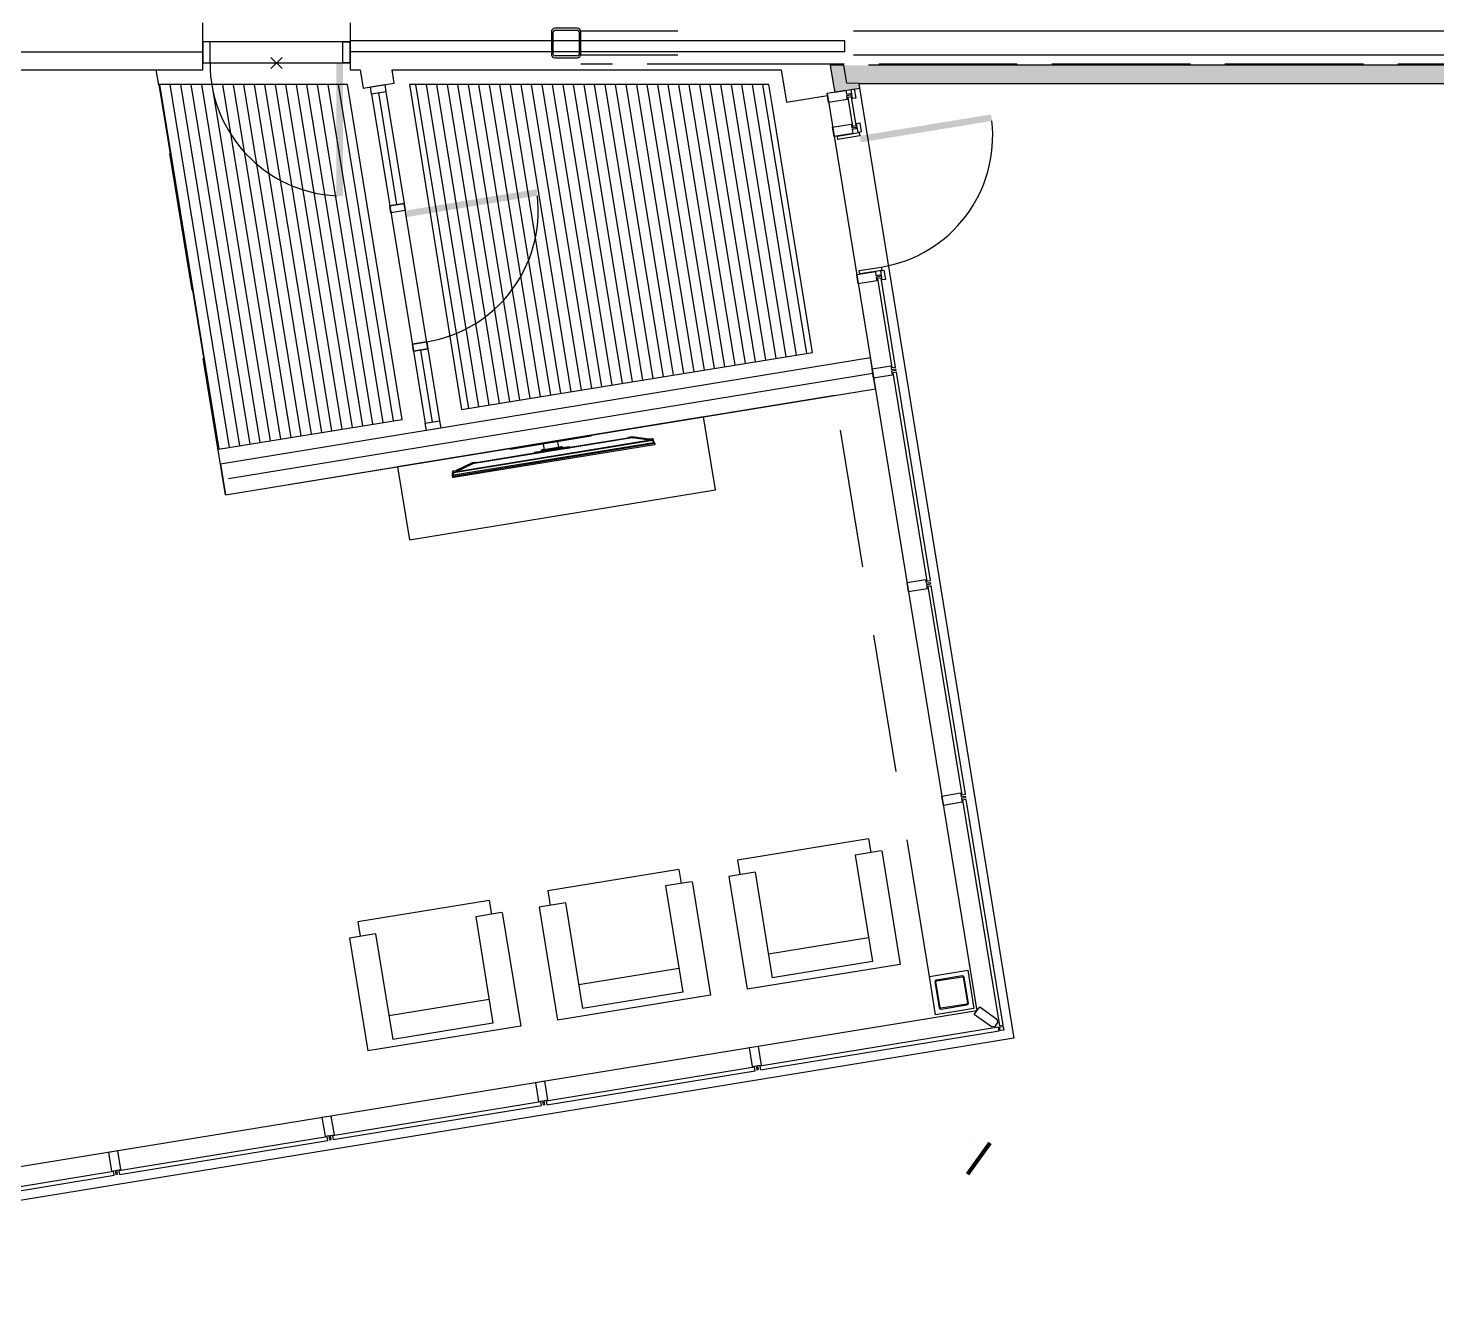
# Model space of a CAD drawing. Header units: inches. Extents: x 2743 to 10591, y -1604 to 5792.
# Drawn here: x 4400.8 to 4782.4, y -1592.5 to -1249 of the extents above; entities that cross this region are included whole.
import ezdxf

# ---------------------------------------------------------------- set-up
doc = ezdxf.new("R2010")
doc.units = ezdxf.units.IN
doc.header["$LTSCALE"] = 0.1875
doc.header["$MEASUREMENT"] = 0
doc.header["$PDMODE"] = 3
doc.header["$PDSIZE"] = 1.5
for name, pattern in [('CENTERX2', [101.6, 63.5, -12.7, 12.7, -12.7]), ('dash1', [300, 200, -100]), ('dash2', [500, 400, -100])]:
    doc.linetypes.add(name, pattern=pattern)
for name, color, linetype in [('7', 30, 'Continuous'), ('A-E-MUR-EXT', 3, 'Continuous'), ('A-N-COTES', 1, 'Continuous'), ('A-N-FEN-EXT', 2, 'Continuous'), ('A-N-FEN-INT', 1, 'Continuous'), ('A-N-MOB', 253, 'Continuous'), ('A-N-MUR-COMP', 30, 'Continuous'), ('A-N-MUR-EXT', 5, 'Continuous'), ('A-N-MUR-INT', 3, 'Continuous'), ('A-N-PLANCHER', 30, 'Continuous'), ('A-N-POR-PLF', 30, 'Continuous'), ('A-N-POR-PLN', 7, 'Continuous'), ('A-N-STRUCTURE', 4, 'Continuous'), ('fill253', 253, 'Continuous'), ('S-N-ACIER', 4, 'Continuous')]:
    doc.layers.add(name, color=color, linetype=linetype)
doc.linetypes.add('MUR07', pattern='A,0.001521,[13,JUB,S=1,R=0,X=0,Y=0],-152.075402', length=152.076923)

# ---------------------------------------------------------------- blocks, each defined once
blk = doc.blocks.new('_ArchTick')
at = {"color": 0, "linetype": 'ByBlock', "const_width": 0.15}
blk.add_lwpolyline([(-0.5, -0.5), (0.5, 0.5)], dxfattribs=at)

msp = doc.modelspace()

# ---------------------------------------------------------------- hatches: boundary and pattern name
at = {"layer": 'A-N-POR-PLN'}
for points in [[(4486.08033, -1294.4443), (4484.30868, -1294.4443), (4484.30868, -1258.42075), (4486.08033, -1258.42075)], [(4661.64416, -1272.37487), (4661.92969, -1274.12336), (4626.37706, -1279.92912), (4626.09153, -1278.18063)], [(4538.51398, -1292.63078), (4538.79951, -1294.37927), (4503.24688, -1300.18503), (4502.96135, -1298.43654)]]:
    msp.add_hatch(color=7, dxfattribs=at).paths.add_polyline_path(points)
at = {"layer": 'fill253'}
h = msp.add_hatch(color=7, dxfattribs=at)
h.dxf.hatch_style = 1
h.paths.add_polyline_path([(5517.44902, 431.979), (5512.52777, 431.979), (5512.54172, 94.34303), (5517.46297, 94.34303)])
h.paths.add_polyline_path([(5517.44903, 678.7916), (5512.52778, 678.7916), (5512.52778, 572.89173), (5517.44903, 572.89173)])
h.paths.add_polyline_path([(5517.44903, 925.604), (5512.52778, 925.604), (5512.52777, 819.70432), (5517.44902, 819.70432)])
h.paths.add_polyline_path([(4628.42938, -1259.02652), (4625.95018, -1263.9483), (5517.46297, -1263.94777), (5517.46297, -1071.958), (5512.54172, -1071.958), (5512.54172, -1259.02652)])
h.paths.add_polyline_path([(4200.50372, -1356.98336), (4208.49739, -1355.67867), (4193.49822, -1263.95647), (4192.72048, -1259.19385), (4184.51381, -1259.19385), (4185.25735, -1263.82639)])
h.paths.add_polyline_path([(4618.93272, -1264.1151), (4619.31197, -1266.30955), (4626.09389, -1265.20887), (4625.95018, -1263.9483), (4628.42938, -1259.02652), (4618.12265, -1259.02652)])
h.paths.add_polyline_path([(5517.46297, 1153.66309), (5512.54172, 1153.66309), (5512.52778, 1066.51673), (5517.44903, 1066.51673)])
h.paths.add_polyline_path([(2812.35741, -1079.29062), (2806.55239, -1077.23697), (2806.55239, -1078.48244), (2807.41263, -1078.81134), (2807.41906, -1264.1151), (3075.9398, -1263.94776), (3075.93335, -1259.02651), (2812.34031, -1259.19385)])
h.paths.add_polyline_path([(2807.41906, -374.65047), (2812.34031, -375.67519), (2812.34031, 118.15991), (2807.41906, 118.15991)])
h.paths.add_polyline_path([(5512.54172, -339.79281), (5517.46297, -339.79281), (5517.46297, 52.10637), (5512.54172, 52.10637)])
h.paths.add_polyline_path([(5512.5356, -401.23504), (5517.45685, -401.23504), (5517.46297, -339.79281), (5512.54172, -339.79281)])
h.paths.add_polyline_path([(5512.54172, -545.32679), (5517.46297, -545.32679), (5517.45685, -437.25741), (5512.5356, -437.25741)])
h.paths.add_polyline_path([(5512.53298, -617.37634), (5517.45423, -617.37634), (5517.46296, -581.35034), (5512.54171, -581.35034)])
h.paths.add_polyline_path([(5512.5391, -689.42343), (5517.46035, -689.42343), (5517.46066, -653.39744), (5512.53941, -653.39744)])
h.paths.add_polyline_path([(5512.5391, -761.46809), (5517.46035, -761.46809), (5517.46035, -725.44454), (5512.5391, -725.44454)])
h.paths.add_polyline_path([(4035.91549, 1440.59386), (4035.91549, 1445.51513), (2807.41263, 1445.51513), (2807.41906, 159.14408), (2812.34031, 159.14408), (2812.33388, 1440.59388)])
h.paths.add_polyline_path([(3118.18201, -1259.02652), (3118.18223, -1263.94777), (4185.31745, -1264.1151), (4184.51381, -1259.19385)])
h.paths.add_polyline_path([(4279.25656, 1440.56528), (4279.25657, 1445.48688), (4078.1514, 1445.5146), (4078.1514, 1440.59333)])
h.paths.add_polyline_path([(4872.5115, 1445.3478), (4872.5115, 1440.42655), (5512.54172, 1440.42655), (5512.54177, 1308.40012), (5517.46302, 1308.40012), (5517.46297, 1445.3478)])
h.paths.add_polyline_path([(5517.45593, -941.58583), (5512.53008, -941.58584), (5512.54172, -1029.88866), (5517.46297, -1029.88866)])
h.paths.add_polyline_path([(5512.53008, -905.56228), (5517.45593, -905.5623), (5517.45423, -797.49164), (5512.53298, -797.49164)])

# ---------------------------------------------------------------- linework, layer by layer
at = {"color": 7}
for p, q in [((4570.42441, -1361.58823), (4515.92032, -1370.46122)), ((4570.46523, -1361.93724), (4516.02591, -1370.80011)), ((4570.23537, -1361.33385), (4516.05563, -1370.15453)), ((4569.97699, -1360.58851), (4516.06711, -1369.36533)), ((4516.07773, -1369.43005), (4569.98761, -1360.65323)), ((4569.12954, -1360.71984), (4516.91106, -1369.22174)), ((4564.42131, -1360.03903), (4521.16242, -1367.08464)), ((4531.4554, -1362.89574), (4553.16787, -1359.35084)), ((4553.20816, -1359.59757), (4531.49568, -1363.14247)), ((4540.67149, -1363.2159), (4540.42158, -1361.68518)), ((4544.53217, -1362.58558), (4544.28226, -1361.05486)), ((4544.73872, -1362.47419), (4544.86875, -1362.45324)), ((4544.86874, -1362.45322), (4544.92681, -1362.44384)), ((4544.92681, -1362.44384), (4545.03477, -1362.42671)), ((4545.03477, -1362.42671), (4545.13302, -1362.41155)), ((4545.13302, -1362.41155), (4545.2157, -1362.39927)), ((4545.2157, -1362.39927), (4545.27873, -1362.39051)), ((4545.27873, -1362.39051), (4545.32437, -1362.38529)), ((4545.31474, -1362.38739), (4545.33286, -1362.45081)), ((4545.32437, -1362.38529), (4545.34631, -1362.38424)), ((4545.34631, -1362.38424), (4545.36339, -1362.38483)), ((4545.36339, -1362.38483), (4545.38762, -1362.38853)), ((4545.38762, -1362.38853), (4545.41278, -1362.39796)), ((4545.41278, -1362.39796), (4545.43039, -1362.41368)), ((4545.43039, -1362.41368), (4545.43394, -1362.42157)), ((4545.43394, -1362.42157), (4545.45206, -1362.48499)), ((4545.45206, -1362.48499), (4545.4528, -1362.48828)), ((4547.49556, -1362.42748), (4545.55232, -1362.74333)), ((4547.49556, -1362.42748), (4547.53463, -1362.56423)), ((4547.52779, -1362.54026), (4563.28023, -1359.9727)), ((4547.52779, -1362.54029), (4563.28025, -1359.97273)), ((4553.16787, -1359.35084), (4553.20816, -1359.59757)), ((4563.28023, -1359.9727), (4563.28025, -1359.97273)), ((4563.32933, -1359.96468), (4563.28025, -1359.97273)), ((4563.32846, -1359.96479), (4563.40605, -1359.95179)), ((4563.40519, -1359.95193), (4563.39816, -1359.90754)), ((4563.39816, -1359.90754), (4563.41058, -1359.951)), ((4563.40605, -1359.95179), (4563.474, -1359.93999)), ((4563.474, -1359.93999), (4563.51632, -1359.93226)), ((4563.51655, -1359.93348), (4563.50504, -1359.93766)), ((4563.51632, -1359.93226), (4563.53103, -1359.92936)), ((4563.52562, -1359.93079), (4563.51655, -1359.93348)), ((4563.52243, -1359.81845), (4564.32119, -1359.68862)), ((4563.53113, -1359.92937), (4563.52562, -1359.93079)), ((4563.52648, -1359.81782), (4564.3212, -1359.68865)), ((4563.55672, -1359.92364), (4563.52648, -1359.81782)), ((4563.53103, -1359.92936), (4563.53113, -1359.92937)), ((4563.53146, -1359.92895), (4563.55672, -1359.92364)), ((4564.32119, -1359.68862), (4564.3212, -1359.68865)), ((4564.3212, -1359.68865), (4564.42131, -1360.03903)), ((4564.39277, -1359.68672), (4568.93869, -1360.25092)), ((4564.39277, -1359.68672), (4564.39362, -1359.68685)), ((4564.49373, -1360.03723), (4564.39362, -1359.68685)), ((4564.39362, -1359.68685), (4568.93559, -1360.25056)), ((4569.04678, -1360.63967), (4564.49373, -1360.03723)), ((4568.93559, -1360.25056), (4569.04678, -1360.63967)), ((4569.01171, -1360.29343), (4569.12383, -1360.68584)), ((4569.02062, -1360.32462), (4569.86248, -1360.18778)), ((4569.02063, -1360.32465), (4569.86249, -1360.18781)), ((4569.12475, -1360.68995), (4569.12954, -1360.71984)), ((4569.86248, -1360.18778), (4569.86249, -1360.18781)), ((4569.86249, -1360.18781), (4569.97699, -1360.58851)), ((4569.98761, -1360.65323), (4570.23537, -1361.33385)), ((4570.01071, -1360.2281), (4570.25738, -1360.90486)), ((4570.12521, -1360.6288), (4570.01071, -1360.2281)), ((4570.37297, -1361.30942), (4570.12521, -1360.6288)), ((4570.25738, -1360.90486), (4570.37297, -1361.30942)), ((4570.33441, -1361.17446), (4570.34528, -1361.17269)), ((4570.43743, -1361.58592), (4570.42441, -1361.58823)), ((4570.43808, -1361.20043), (4570.55495, -1361.60945)), ((4570.55553, -1361.61208), (4570.55495, -1361.60945)), ((4570.5929, -1361.84525), (4570.55553, -1361.61208)), ((4522.16598, -1366.66972), (4537.9366, -1364.09921)), ((4522.16599, -1366.66975), (4537.9366, -1364.09924)), ((4531.49568, -1363.14247), (4531.4554, -1362.89574)), ((4539.8614, -1363.66833), (4537.91817, -1363.98418)), ((4537.91817, -1363.98418), (4537.95724, -1364.12093)), ((4537.91817, -1363.98418), (4537.93952, -1364.11743)), ((4537.93952, -1364.11743), (4537.97859, -1364.25418)), ((4539.90048, -1363.80508), (4537.95724, -1364.12093)), ((4537.95724, -1364.12093), (4537.97859, -1364.25418)), ((4537.97859, -1364.25418), (4539.98766, -1363.92762)), ((4540.02044, -1363.59767), (4539.8614, -1363.66833)), ((4539.8614, -1363.66833), (4539.90048, -1363.80508)), ((4539.88256, -1363.3273), (4539.90068, -1363.39072)), ((4539.90925, -1363.49385), (4539.88256, -1363.3273)), ((4539.88329, -1363.33059), (4539.88565, -1363.30831)), ((4539.88565, -1363.30831), (4539.89895, -1363.29071)), ((4539.89895, -1363.29071), (4539.91658, -1363.27744)), ((4540.23286, -1363.6574), (4539.90048, -1363.80508)), ((4539.90068, -1363.39072), (4539.92737, -1363.55727)), ((4539.92737, -1363.55727), (4539.90925, -1363.49385)), ((4539.90925, -1363.49385), (4539.90998, -1363.49714)), ((4539.92811, -1363.56056), (4539.90998, -1363.49714)), ((4539.91658, -1363.27744), (4539.93478, -1363.26796)), ((4539.92737, -1363.55727), (4539.92811, -1363.56056)), ((4539.93166, -1363.56845), (4539.92811, -1363.56056)), ((4539.94927, -1363.58417), (4539.93166, -1363.56845)), ((4539.93478, -1363.26796), (4539.94974, -1363.26207)), ((4539.97443, -1363.5936), (4539.94927, -1363.58417)), ((4539.94974, -1363.26207), (4539.96078, -1363.25853)), ((4539.96078, -1363.25853), (4539.97169, -1363.25556)), ((4539.97169, -1363.25556), (4539.99055, -1363.2512)), ((4539.99866, -1363.5973), (4539.97443, -1363.5936)), ((4540.00283, -1363.31715), (4539.98471, -1363.25373)), ((4539.98766, -1363.92762), (4540.32004, -1363.77994)), ((4539.99055, -1363.2512), (4540.04072, -1363.24128)), ((4540.01574, -1363.5979), (4539.99866, -1363.5973)), ((4540.03768, -1363.59684), (4540.01574, -1363.5979)), ((4540.08332, -1363.59162), (4540.03768, -1363.59684)), ((4540.04072, -1363.24128), (4540.10757, -1363.22911)), ((4540.14635, -1363.58286), (4540.08332, -1363.59162)), ((4540.10757, -1363.22911), (4540.19708, -1363.2135)), ((4540.22903, -1363.57058), (4540.14635, -1363.58286)), ((4540.19708, -1363.2135), (4540.29972, -1363.19614)), ((4540.2089, -1363.57357), (4540.23286, -1363.6574)), ((4540.32728, -1363.55542), (4540.22903, -1363.57058)), ((4545.22976, -1362.8452), (4540.23286, -1363.6574)), ((4540.29972, -1363.19614), (4540.40398, -1363.17893)), ((4540.32004, -1363.77994), (4545.18528, -1362.98915)), ((4540.43524, -1363.53829), (4540.32728, -1363.55542)), ((4540.40398, -1363.17893), (4540.42705, -1363.17517)), ((4540.4933, -1363.52891), (4540.43524, -1363.53829)), ((4544.8905, -1362.52935), (4540.44881, -1363.2513)), ((4544.93499, -1362.80696), (4540.4933, -1363.52891)), ((4544.95807, -1362.8032), (4544.93499, -1362.80696)), ((4545.06232, -1362.78599), (4544.95807, -1362.8032)), ((4545.16497, -1362.76863), (4545.06232, -1362.78599)), ((4545.25448, -1362.75302), (4545.16497, -1362.76863)), ((4545.18528, -1362.98915), (4545.54692, -1363.02402)), ((4545.20584, -1362.7615), (4545.22976, -1362.8452)), ((4545.59139, -1362.88008), (4545.22976, -1362.8452)), ((4545.32133, -1362.74085), (4545.25448, -1362.75302)), ((4545.3715, -1362.73093), (4545.32133, -1362.74085)), ((4545.39036, -1362.72657), (4545.3715, -1362.73093)), ((4545.55232, -1362.74333), (4545.38687, -1362.72738)), ((4545.40126, -1362.7236), (4545.39036, -1362.72657)), ((4545.41231, -1362.72006), (4545.40126, -1362.7236)), ((4545.42726, -1362.71417), (4545.41231, -1362.72006)), ((4545.44546, -1362.70469), (4545.42726, -1362.71417)), ((4545.4631, -1362.69142), (4545.44546, -1362.70469)), ((4545.47949, -1362.65483), (4545.4528, -1362.48828)), ((4545.4764, -1362.67382), (4545.4631, -1362.69142)), ((4545.47876, -1362.65154), (4545.4764, -1362.67382)), ((4545.54692, -1363.02402), (4547.55599, -1362.69747)), ((4545.55232, -1362.74333), (4545.59139, -1362.88008)), ((4547.53463, -1362.56423), (4545.59139, -1362.88008)), ((4547.55599, -1362.69747), (4547.53463, -1362.56423)), ((4515.72195, -1370.11181), (4515.8386, -1370.52007)), ((4515.76995, -1370.41135), (4515.72195, -1370.11181)), ((4515.80131, -1369.77046), (4515.82451, -1369.04983)), ((4515.9169, -1370.17501), (4515.80131, -1369.77046)), ((4515.82582, -1370.04914), (4515.80131, -1369.77046)), ((4515.82451, -1369.04983), (4515.939, -1369.45053)), ((4515.94259, -1370.45782), (4515.82582, -1370.04914)), ((4515.939, -1369.45053), (4515.9169, -1370.17501)), ((4515.95261, -1368.9646), (4516.79858, -1368.82709)), ((4515.95262, -1368.96463), (4515.95261, -1368.9646)), ((4516.06711, -1369.36533), (4515.95262, -1368.96463)), ((4516.05563, -1370.15453), (4516.07773, -1369.43005)), ((4516.79414, -1368.79944), (4516.79893, -1368.82933)), ((4516.91106, -1369.22174), (4516.79893, -1368.82933)), ((4516.84994, -1368.73179), (4520.99608, -1366.754)), ((4516.85299, -1368.73037), (4520.993, -1366.7555)), ((4516.96417, -1369.11949), (4516.85299, -1368.73037)), ((4516.90627, -1369.19185), (4516.91106, -1369.22174)), ((4521.09311, -1367.10588), (4516.96417, -1369.11949)), ((4520.993, -1366.7555), (4521.09311, -1367.10588)), ((4521.16242, -1367.08464), (4521.06208, -1366.73348)), ((4521.18686, -1366.71276), (4521.85668, -1366.60389)), ((4521.85668, -1366.60389), (4521.88725, -1366.71091)), ((4521.91303, -1366.70794), (4521.88725, -1366.71091)), ((4522.00541, -1366.64563), (4522.01895, -1366.69302)), ((4522.16598, -1366.66972), (4522.16599, -1366.66975)), ((4515.87689, -1370.75736), (4515.76995, -1370.41135)), ((4515.8386, -1370.52007), (4515.87597, -1370.75325)), ((4515.87597, -1370.75325), (4515.87689, -1370.75736)), ((4515.9169, -1370.17501), (4515.95572, -1370.45588)), ((4516.02591, -1370.80011), (4516.0259, -1370.80008)), ((4628.48259, -1468.63539, 0), (4592.94949, -1474.41413, 0)), ((4628.48259, -1468.63539, 0), (4629.09257, -1472.38611, 0)), ((4631.85625, -1471.93665, 0), (4624.84834, -1473.07635, 0)), ((4624.84834, -1473.07635, 0), (4629.53554, -1501.89764, 0)), ((4632.05366, -1471.90455, 0), (4637.0619, -1502.6999, 0)), ((4592.94949, -1474.41413, 0), (4593.59157, -1478.36225, 0)), ((4577.07656, -1476.99554, 0), (4541.54346, -1482.77428, 0)), ((4580.45023, -1480.2968, 0), (4573.44231, -1481.43649, 0)), ((4577.07656, -1476.99554, 0), (4577.68654, -1480.74626, 0)), ((4580.64763, -1480.26469, 0), (4585.65587, -1511.06005, 0)), ((4597.7371, -1477.68807, 0), (4590.63048, -1478.84381, 0)), ((4590.63048, -1478.84381, 0), (4595.60662, -1509.44176, 0)), ((4597.7371, -1477.68807, 0), (4602.3922, -1506.31195, 0)), ((4541.54346, -1482.77428, 0), (4542.18555, -1486.7224, 0)), ((4573.44231, -1481.43649, 0), (4578.12951, -1510.25778, 0)), ((4525.67053, -1485.35569, 0), (4490.13744, -1491.13442, 0)), ((4525.67053, -1485.35569, 0), (4526.28051, -1489.1064, 0)), ((4546.33107, -1486.04821, 0), (4539.22446, -1487.20396, 0)), ((4539.22446, -1487.20396, 0), (4544.20059, -1517.80191, 0)), ((4546.33107, -1486.04821, 0), (4550.98617, -1514.6721, 0)), ((4490.13744, -1491.13442, 0), (4490.77952, -1495.08255, 0)), ((4529.0442, -1488.65695, 0), (4522.03628, -1489.79664, 0)), ((4522.03628, -1489.79664, 0), (4526.72348, -1518.61793, 0)), ((4529.2416, -1488.62484, 0), (4534.24984, -1519.42019, 0)), ((4494.92505, -1494.40836, 0), (4487.81843, -1495.56411, 0)), ((4487.81843, -1495.56411, 0), (4492.79456, -1526.16205, 0)), ((4494.92505, -1494.40836, 0), (4499.58014, -1523.03224, 0)), ((4628.49215, -1495.48194, 0), (4601.34881, -1499.89625, 0)), ((4637.0619, -1502.6999, 0), (4595.60662, -1509.44176, 0)), ((4629.53554, -1501.89764, 0), (4602.3922, -1506.31195, 0)), ((4577.08612, -1503.84209, 0), (4549.94279, -1508.2564, 0)), ((4585.65587, -1511.06005, 0), (4544.20059, -1517.80191, 0)), ((4578.12951, -1510.25778, 0), (4550.98617, -1514.6721, 0)), ((4525.6801, -1512.20223, 0), (4498.53676, -1516.61655, 0)), ((4526.72348, -1518.61793, 0), (4499.58014, -1523.03224, 0)), ((4534.24984, -1519.42019, 0), (4492.79456, -1526.16205, 0))]:
    msp.add_line(p, q, dxfattribs=at)
at = {"color": 7, "extrusion": (0, 0, -1)}
for centre, major_axis, ratio, start_param, end_param in [((4545.28825, -1364.36023), (3.84982, 0.62854), 0.5, 4.685021628, 4.800697111), ((4544.13183, -1357.59242), (9.85891, 1.60962), 0.5, 1.538576459, 1.575475335), ((4545.21572, -1362.2418), (0.45172, 0.07375), 0.5, 1.390835062, 1.568094892), ((4545.32366, -1362.44291), (0.111, 0.01812), 0.5, -1.56959155, -0.058623981), ((4545.34178, -1362.50633), (0.111, 0.01812), 0.5, -1.56959155, -0.05862398), ((4563.20406, -1358.91743), (2.08044, 0.33966), 0.5, 1.482482653, 1.592198683), ((4563.53696, -1359.88498), (0.13877, 0.02274), 0.492125478, 3.14424951, 3.628727439), ((4563.5376, -1359.88722), (0.13946, 0.02001), 0.498820293, 3.617897335, 4.704215732), ((4564.33232, -1359.75804), (0.13879, 0.02266), 0.5, -1.569381541, -1.040259926), ((4564.33234, -1359.75808), (0.13881, 0.02266), 0.5, -1.569411456, -1.03372959), ((4564.43245, -1360.10847), (0.13882, 0.02266), 0.5, -1.569399557, -1.033758587), ((4568.87429, -1360.32175), (0.13801, 0.0257), 0.490804232, -1.021436238, -0.33114534), ((4568.87393, -1360.32008), (0.13868, 0.02264), 0.5, -0.343365978, -0.058437736), ((4568.98547, -1360.71086), (0.13956, 0.01954), 0.508321935, -1.046193356, -0.355902458), ((4568.98603, -1360.71249), (0.1387, 0.02265), 0.5, -0.343312201, 0.001441152), ((4569.87361, -1360.25721), (0.13879, 0.02266), 0.5, -1.569381541, -0.094669573), ((4569.87365, -1360.25722), (0.13876, 0.02265), 0.5, -1.5695723, -0.094764359), ((4569.98815, -1360.65792), (0.13876, 0.02265), 0.5, -1.569581683, -0.094754976), ((4550.61205, -1363.78731), (19.37098, 3.16262), 0.5, -0.003738058, 0.002944845), ((4570.11348, -1360.89954), (0.52652, 0.08596), 0.5, 4.553251654, 4.81604065), ((4570.63527, -1362.43569), (-0.40296, 1.10104), 0.118357509, 0.022723371, 0.736863063), ((4570.34986, -1361.21751), (0.0888, 0.0145), 0.5, -1.542045096, -0.058630603), ((4570.63527, -1362.43569), (-0.2623, 1.12627), 0.000088601, 0.001788346, 0.715928051), ((4570.38806, -1361.37528), (0.42724, 0.06975), 0.5, 1.484615453, 1.601473008), ((4570.36465, -1361.21251), (0.07345, 0.01199), 0.5, -0.763156741, -0.002398593), ((4570.46672, -1361.62652), (0.0888, 0.0145), 0.5, -1.569579533, -0.058626468), ((4570.45412, -1361.86779), (0.13877, 0.02266), 0.5, 0.001687417, 1.572417285), ((4539.99359, -1363.30927), (0.11101, 0.01812), 0.5, 3.143279965, 4.71400579), ((4540.01171, -1363.37269), (0.11101, 0.01812), 0.5, 3.143280702, 4.714005787), ((4540.62075, -1365.0937), (3.80077, 0.62054), 0.5, 4.626265914, 4.743027368), ((4540.04939, -1363.06918), (0.47586, 0.07769), 0.5, 1.575340421, 1.74993661), ((4539.64136, -1358.45319), (9.6039, 1.56799), 0.5, 1.568353975, 1.606079847), ((4515.81073, -1370.09738), (0.08877, 0.01449), 0.5, 3.143066143, 3.831972761), ((4515.81079, -1370.0974), (0.08885, 0.01451), 0.5, 3.83202166, 4.713837923), ((4515.82479, -1370.10602), (0.11174, 0.01824), 0.5, 3.909482164, 4.802681886), ((4515.83432, -1370.12285), (0.1471, 0.02402), 0.5, 4.58465272, 4.732337358), ((4515.96374, -1369.03402), (0.13879, 0.02266), 0.5, 3.23952675, 4.713803766), ((4515.96373, -1369.03405), (0.13877, 0.02266), 0.5, 3.23929377, 4.713981199), ((4516.07822, -1369.43475), (0.13877, 0.02266), 0.5, 3.239299215, 4.713975754), ((4516.03526, -1369.70582), (0.53061, 0.08663), 0.5, 4.612026825, 4.873692936), ((4496.54769, -1372.58938), (19.52548, 3.18784), 0.500000002, -0.003711619, 0.002918406), ((4516.93285, -1368.7769), (0.13869, 0.02264), 0.5, 3.143090713, 3.487894507), ((4516.93342, -1368.77852), (0.13951, 0.01983), 0.489042935, 3.478768855, 4.169059753), ((4517.04499, -1369.1693), (0.13871, 0.02265), 0.5, 3.143092181, 3.487839095), ((4517.0446, -1369.16764), (0.13803, 0.02558), 0.510279169, 3.497531743, 4.187822641), ((4521.07342, -1366.80365), (0.13835, 0.02437), 0.505989723, 4.183705599, 4.719516837), ((4521.29637, -1366.6973), (0.27213, 0.04329), 0.007689231, 3.6764724, 4.299423102), ((4521.17355, -1367.15409), (0.13883, 0.02267), 0.5, 4.178204368, 4.713816991), ((4521.8675, -1366.67224), (0.13877, 0.02274), 0.492125478, -1.56813947, 0.002656857), ((4521.93069, -1366.3356), (0.72452, 0.11829), 0.5, 1.540944476, 1.712035623), ((4521.90497, -1366.01093), (1.36483, 0.22283), 0.5, 1.572150705, 1.646972925), ((4521.51567, -1362.65457), (8.0287, 1.31081), 0.499999999, 1.571429205, 1.590665247), ((4515.92743, -1370.50565), (0.08881, 0.0145), 0.5, 3.143267337, 4.714013282), ((4516.01477, -1370.73069), (0.13879, 0.02266), 0.5, 1.572211112, 3.083155214), ((4516.0205, -1371.32708), (0.03835, 1.17276), 0.118171467, -0.737330658, -0.023190966)]:
    msp.add_ellipse(centre, major_axis=major_axis, ratio=ratio, start_param=start_param, end_param=end_param, dxfattribs=at)
at = {"layer": '7', "color": 7}
for p, q in [((4203.86979, -1255.42849), (4448.08802, -1255.42874)), ((4448.08802, -1255.42874), (4448.08828, -1252.39782)), ((4622.07248, -1252.39661), (4488.04884, -1252.39689)), ((4488.04884, -1252.39689), (4488.04899, -1255.35095)), ((4488.04899, -1255.35095), (4622.07263, -1255.35068)), ((4622.07263, -1255.35068), (4622.07248, -1252.39661))]:
    msp.add_line(p, q, dxfattribs=at)
at = {"layer": 'A-E-MUR-EXT', "color": 7}
for p, q in [((4488.04883, -1247.51923), (4488.04883, -1260.27168)), ((4488.04883, -1260.27168), (4490.75669, -1260.27246)), ((4490.75669, -1260.27246), (4491.56236, -1265.23161)), ((4499.37807, -1260.27246), (4604.83869, -1260.27193)), ((4499.95454, -1263.86117), (4499.37807, -1260.27246)), ((4604.83869, -1260.27193), (4606.25991, -1269.00904)), ((4491.56236, -1265.23161), (4499.95454, -1263.86117)), ((4606.25991, -1269.00904), (4617.34299, -1267.19917)), ((4644.95522, -1505.98022), (4655.34487, -1504.28365)), ((4646.65178, -1516.36986), (4644.95522, -1505.98022)), ((4655.34487, -1504.28365), (4657.04143, -1514.6733)), ((4657.04143, -1514.6733), (4646.65178, -1516.36986))]:
    msp.add_line(p, q, dxfattribs=at)
at = {"layer": 'A-N-COTES', "color": 7}
msp.add_line((4657.55212, -1550.46008), (4657.55212, -1550.46008), dxfattribs=at)
at = {"layer": 'A-N-FEN-EXT', "color": 7}
for p, q in [((4617.25263, -1266.64584), (4622.30382, -1265.82098)), ((4617.66506, -1269.17143), (4617.25263, -1266.64584)), ((4617.25336, -1266.64977), (4657.85071, -1515.25533)), ((4622.30382, -1265.82098), (4622.47197, -1266.85064)), ((4622.47197, -1266.85064), (4623.55992, -1266.67298)), ((4623.55992, -1266.67298), (4623.63606, -1267.13925)), ((4623.73957, -1265.57495), (4624.60332, -1265.4339)), ((4624.14832, -1268.07739), (4623.73957, -1265.57495)), ((4624.60332, -1265.4339), (4625.01207, -1267.93634)), ((4626.02735, -1265.21968), (4667.86706, -1522.73689)), ((4622.71625, -1268.34657), (4617.66506, -1269.17143)), ((4623.63606, -1267.13925), (4622.54811, -1267.31691)), ((4622.54811, -1267.31691), (4622.71625, -1268.34657)), ((4623.83658, -1267.5852), (4622.84965, -1267.74636)), ((4622.84965, -1267.74636), (4624.11177, -1275.50698)), ((4625.09921, -1275.34574), (4623.83658, -1267.5852)), ((4625.01207, -1267.93634), (4624.14832, -1268.07739)), ((4625.24072, -1274.7951), (4626.10447, -1274.65405)), ((4626.10447, -1274.65405), (4626.50573, -1277.11125)), ((4618.74629, -1275.82075), (4623.79748, -1274.99589)), ((4619.15872, -1278.34634), (4618.74629, -1275.82075)), ((4624.20991, -1277.52149), (4619.15872, -1278.34634)), ((4620.02468, -1278.2578), (4625.94623, -1277.29081)), ((4620.16999, -1279.14763), (4620.02468, -1278.2578)), ((4626.09153, -1278.18063), (4620.16999, -1279.14763)), ((4623.79748, -1274.99589), (4623.96563, -1276.02556)), ((4623.96563, -1276.02556), (4625.05358, -1275.84789)), ((4625.12972, -1276.31416), (4624.04177, -1276.49182)), ((4624.04177, -1276.49182), (4624.20991, -1277.52149)), ((4624.11177, -1275.50698), (4625.09921, -1275.34574)), ((4625.05358, -1275.84789), (4625.12972, -1276.31416)), ((4625.64198, -1277.2523), (4625.24072, -1274.7951)), ((4626.50573, -1277.11125), (4625.64198, -1277.2523)), ((4625.94623, -1277.29081), (4626.09153, -1278.18063)), ((4498.75856, -1297.12829), (4502.6441, -1296.49378)), ((4499.0758, -1299.07106), (4498.75856, -1297.12829)), ((4502.6441, -1296.49378), (4502.96134, -1298.43655)), ((4502.96134, -1298.43655), (4499.0758, -1299.07106)), ((4625.26985, -1315.76897), (4630.32104, -1314.94411)), ((4625.68228, -1318.29456), (4625.26985, -1315.76897)), ((4625.97575, -1314.70025), (4631.8973, -1313.73326)), ((4626.12106, -1315.59008), (4625.97575, -1314.70025)), ((4632.04261, -1314.62309), (4626.12106, -1315.59008)), ((4630.32104, -1314.94411), (4630.48918, -1315.97378)), ((4630.48918, -1315.97378), (4631.57713, -1315.79612)), ((4631.65327, -1316.26238), (4630.56532, -1316.44004)), ((4630.56532, -1316.44004), (4630.73347, -1317.46971)), ((4631.57713, -1315.79612), (4631.65327, -1316.26238)), ((4631.76428, -1314.74332), (4632.62803, -1314.60227)), ((4632.16554, -1317.20053), (4631.76428, -1314.74332)), ((4631.8973, -1313.73326), (4632.04261, -1314.62309)), ((4632.62803, -1314.60227), (4633.02929, -1317.05947)), ((4630.73347, -1317.46971), (4625.68228, -1318.29456)), ((4631.85374, -1316.70834), (4630.86682, -1316.86951)), ((4630.86682, -1316.86951), (4634.80788, -1340.9781)), ((4635.79531, -1340.81685), (4631.85374, -1316.70834)), ((4633.02929, -1317.05947), (4632.16554, -1317.20053)), ((4629.4424, -1341.29186), (4634.49359, -1340.467)), ((4629.85483, -1343.81746), (4629.4424, -1341.29186)), ((4634.90602, -1342.9926), (4629.85483, -1343.81746)), ((4634.49359, -1340.467), (4634.66174, -1341.49667)), ((4634.66174, -1341.49667), (4635.74969, -1341.31901)), ((4635.82583, -1341.78527), (4634.73788, -1341.96293)), ((4634.73788, -1341.96293), (4634.90602, -1342.9926)), ((4634.80788, -1340.9781), (4635.79531, -1340.81685)), ((4636.03016, -1342.2549), (4635.04324, -1342.41606)), ((4635.04324, -1342.41606), (4644.26206, -1398.87254)), ((4635.74969, -1341.31901), (4635.82583, -1341.78527)), ((4645.24949, -1398.71129), (4636.03016, -1342.2549)), ((4638.8966, -1399.18631), (4643.94778, -1398.36145)), ((4639.30902, -1401.7119), (4638.8966, -1399.18631)), ((4643.94778, -1398.36145), (4644.11593, -1399.39111)), ((4644.11593, -1399.39111), (4645.20388, -1399.21345)), ((4645.28002, -1399.67971), (4644.19207, -1399.85737)), ((4644.19207, -1399.85737), (4644.36021, -1400.88704)), ((4644.26206, -1398.87254), (4645.24949, -1398.71129)), ((4645.48434, -1400.14934), (4644.49741, -1400.31051)), ((4644.49741, -1400.31051), (4653.71624, -1456.76699)), ((4645.20388, -1399.21345), (4645.28002, -1399.67971)), ((4654.70367, -1456.60574), (4645.48434, -1400.14934)), ((4644.36021, -1400.88704), (4639.30902, -1401.7119)), ((4648.35079, -1457.08075), (4653.40197, -1456.25589)), ((4648.76322, -1459.60634), (4648.35079, -1457.08075)), ((4653.40197, -1456.25589), (4653.57012, -1457.28555)), ((4653.57012, -1457.28555), (4654.65807, -1457.10789)), ((4654.73421, -1457.57415), (4653.64626, -1457.75182)), ((4653.64626, -1457.75182), (4653.8144, -1458.78148)), ((4653.71624, -1456.76699), (4654.70367, -1456.60574)), ((4654.65807, -1457.10789), (4654.73421, -1457.57415)), ((4653.8144, -1458.78148), (4648.76322, -1459.60634)), ((4654.93773, -1458.03999), (4653.95081, -1458.20115)), ((4653.95081, -1458.20115), (4663.94008, -1519.37518)), ((4664.92751, -1519.21393), (4654.93773, -1458.03999)), ((4657.10364, -1516.29411), (4658.59778, -1514.21655)), ((4658.59778, -1514.21655), (4663.2643, -1517.57263)), ((4657.85071, -1515.25533), (4247.5918, -1582.25082)), ((4661.77016, -1519.65019), (4657.10364, -1516.29411)), ((4663.41012, -1518.4656), (4662.66305, -1519.50438)), ((4663.2643, -1517.57263), (4663.41012, -1518.4656)), ((4667.86706, -1522.73689), (4240.20416, -1592.52228)), ((4663.6976, -1519.71652), (4599.0191, -1530.27922)), ((4599.18035, -1531.26665), (4663.85876, -1520.70344)), ((4662.66305, -1519.50438), (4661.77016, -1519.65019)), ((4663.85876, -1520.70344), (4663.6976, -1519.71652)), ((4663.94008, -1519.37518), (4664.92751, -1519.21393)), ((4663.98916, -1519.67038), (4664.97608, -1519.50924)), ((4664.15034, -1520.65727), (4663.98916, -1519.67038)), ((4665.13722, -1520.49614), (4664.15034, -1520.65727)), ((4664.97608, -1519.50924), (4665.13722, -1520.49614)), ((4598.68207, -1524.91758), (4596.15648, -1525.33001)), ((4596.15648, -1525.33001), (4596.98134, -1530.3812)), ((4599.50694, -1529.96877), (4598.68207, -1524.91758)), ((4596.98134, -1530.3812), (4598.01101, -1530.21305)), ((4598.01101, -1530.21305), (4598.18867, -1531.301)), ((4598.47727, -1530.13691), (4599.50694, -1529.96877)), ((4598.65494, -1531.22486), (4598.47727, -1530.13691)), ((4599.0191, -1530.27922), (4599.18035, -1531.26665)), ((4597.56191, -1530.5177), (4541.13989, -1539.73092)), ((4541.30114, -1540.71836), (4597.72307, -1531.50463)), ((4597.72307, -1531.50463), (4597.56191, -1530.5177)), ((4598.18867, -1531.301), (4598.65494, -1531.22486)), ((4540.80286, -1534.36928), (4538.27727, -1534.78171)), ((4538.27727, -1534.78171), (4539.10213, -1539.8329)), ((4541.62773, -1539.42047), (4540.80286, -1534.36928)), ((4539.6827, -1539.9694), (4483.26068, -1549.18263)), ((4483.42193, -1550.17006), (4539.84386, -1540.95633)), ((4539.10213, -1539.8329), (4540.1318, -1539.66476)), ((4539.84386, -1540.95633), (4539.6827, -1539.9694)), ((4540.1318, -1539.66476), (4540.30946, -1540.75271)), ((4540.30946, -1540.75271), (4540.77573, -1540.67657)), ((4540.59806, -1539.58862), (4541.62773, -1539.42047)), ((4540.77573, -1540.67657), (4540.59806, -1539.58862)), ((4541.13989, -1539.73092), (4541.30114, -1540.71836)), ((4482.92365, -1543.82099), (4480.39806, -1544.23342)), ((4480.39806, -1544.23342), (4481.22292, -1549.28461)), ((4483.74852, -1548.87218), (4482.92365, -1543.82099)), ((4481.80349, -1549.42111), (4425.38147, -1558.63433)), ((4481.22292, -1549.28461), (4482.25259, -1549.11646)), ((4481.96465, -1550.40803), (4481.80349, -1549.42111)), ((4482.25259, -1549.11646), (4482.43025, -1550.20441)), ((4482.71885, -1549.04032), (4483.74852, -1548.87218)), ((4482.89652, -1550.12827), (4482.71885, -1549.04032)), ((4483.26068, -1549.18263), (4483.42193, -1550.17006)), ((4425.04444, -1553.27269), (4422.51885, -1553.68512)), ((4425.86931, -1558.32388), (4425.04444, -1553.27269)), ((4425.54272, -1559.62176), (4481.96465, -1550.40803)), ((4482.43025, -1550.20441), (4482.89652, -1550.12827)), ((4422.51885, -1553.68512), (4423.34372, -1558.73631)), ((4423.92428, -1558.87281), (4367.50226, -1568.08604)), ((4367.66351, -1569.07347), (4424.08545, -1559.85974)), ((4423.34372, -1558.73631), (4424.37338, -1558.56817)), ((4424.08545, -1559.85974), (4423.92428, -1558.87281)), ((4424.37338, -1558.56817), (4424.55104, -1559.65612)), ((4424.55104, -1559.65612), (4425.01731, -1559.57997)), ((4424.83964, -1558.49203), (4425.86931, -1558.32388)), ((4425.01731, -1559.57997), (4424.83964, -1558.49203)), ((4425.38147, -1558.63433), (4425.54272, -1559.62176))]:
    msp.add_line(p, q, dxfattribs=at)
at = {"layer": 'A-N-FEN-INT', "color": 7}
for p, q in [((4493.50958, -1264.91363), (4497.39511, -1264.27912)), ((4493.82683, -1266.8564), (4493.50958, -1264.91363)), ((4497.71236, -1266.22189), (4493.82683, -1266.8564)), ((4493.82683, -1266.8564), (4498.75856, -1297.12829)), ((4500.70133, -1296.81103), (4495.7696, -1266.53914)), ((4497.39511, -1264.27912), (4497.71236, -1266.22189)), ((4497.71236, -1266.22189), (4502.64409, -1296.49376)), ((4504.88158, -1334.62368), (4508.76712, -1333.98917)), ((4505.19884, -1336.56645), (4504.88158, -1334.62368)), ((4508.76712, -1333.98917), (4509.08437, -1335.93194)), ((4509.08437, -1335.93194), (4505.19884, -1336.56645)), ((4505.19884, -1336.56645), (4508.39258, -1356.05236)), ((4510.33534, -1355.7351), (4507.1416, -1336.24919)), ((4509.08437, -1335.93194), (4512.27811, -1355.41783)), ((4508.39258, -1356.05236), (4512.27811, -1355.41785)), ((4508.70983, -1357.99512), (4508.39258, -1356.05236)), ((4512.59537, -1357.36061), (4508.70983, -1357.99512)), ((4512.27811, -1355.41785), (4512.59537, -1357.36061))]:
    msp.add_line(p, q, dxfattribs=at)
at = {"layer": 'A-N-MOB', "color": 7}
for p, q in [((4583.76291, -1354.35546), (4500.86073, -1367.89061)), ((4586.98556, -1374.09408), (4583.76291, -1354.35546)), ((4500.86073, -1367.89061), (4504.08338, -1387.62922)), ((4504.08338, -1387.62922), (4586.98556, -1374.09408))]:
    msp.add_line(p, q, dxfattribs=at)
at = {"layer": 'A-N-MUR-COMP', "color": 7, "linetype": 'MUR07', "ltscale": 0.8}
msp.add_line((4455.10469, -1371.05725), (4629.64135, -1342.51), dxfattribs=at)
at = {"layer": 'A-N-MUR-EXT', "color": 7}
for p, q in [((4621.78308, -1259.02705), (4618.12265, -1259.02652)), ((4618.12265, -1259.02652), (4618.92629, -1263.94777)), ((4622.57586, -1263.88178), (4621.78308, -1259.02705)), ((4618.92629, -1263.94777), (4619.31197, -1266.30955)), ((4619.31197, -1266.30955), (4626.09389, -1265.20887)), ((4625.95018, -1263.9483), (4622.57586, -1263.88178)), ((4625.9232, -1263.94777), (5517.45653, -1263.94777)), ((4626.09389, -1265.20887), (4625.95018, -1263.9483))]:
    msp.add_line(p, q, dxfattribs=at)
at = {"layer": 'A-N-MUR-INT', "color": 7}
for p, q in [((4448.08802, -1260.27521), (4448.08828, -1247.51909)), ((5401.18118, -1259.02652), (4628.42938, -1259.02652)), ((4192.80152, -1260.27494), (4448.08802, -1260.27521)), ((4628.96328, -1338.3577), (4452.91975, -1367.10566)), ((4630.33359, -1346.75047), (4628.96328, -1338.3577)), ((4454.29006, -1375.49842), (4630.33359, -1346.75047)), ((4452.91975, -1367.10566), (4454.29006, -1375.49842))]:
    msp.add_line(p, q, dxfattribs=at)
at = {"layer": 'A-N-MUR-INT', "color": 7, "linetype": 'dash1'}
for p, q in [((4454.28185, -1375.49591), (4435.47434, -1260.2752)), ((4619.3505, -1348.54467), (4454.28185, -1375.49591)), ((4644.9558, -1505.98119), (4619.3518, -1348.54378))]:
    msp.add_line(p, q, dxfattribs=at)
at = {"layer": 'A-N-PLANCHER', "color": 7}
for p, q in [((4487.34116, -1264.291), (4436.23391, -1264.272)), ((4436.23391, -1264.272), (4452.38215, -1363.12462)), ((4502.07928, -1355.00896), (4487.34116, -1264.291)), ((4601.43725, -1264.29112), (4504.09367, -1264.29101)), ((4504.09367, -1264.29101), (4518.23923, -1352.36942)), ((4602.32603, -1269.65144), (4601.43725, -1264.29112)), ((4613.29904, -1336.84674), (4602.32603, -1269.65144)), ((4602.32603, -1269.65144), (4602.32603, -1269.65144)), ((4518.23923, -1352.36942), (4613.29904, -1336.84674)), ((4452.38215, -1363.12462), (4502.07928, -1355.00896))]:
    msp.add_line(p, q, dxfattribs=at)
at = {"layer": 'A-N-PLANCHER', "color": 7, "linetype": 'Continuous'}
for p, q in [((4436.34616, -1264.27204, 0), (4452.48599, -1363.10766, 0)), ((4439.19608, -1264.2731, 0), (4455.26171, -1362.65438, 0)), ((4442.046, -1264.27416, 0), (4458.03744, -1362.20109, 0)), ((4444.89592, -1264.27522, 0), (4460.81317, -1361.74781, 0)), ((4447.74585, -1264.27628, 0), (4463.58889, -1361.29453, 0)), ((4450.59577, -1264.27734, 0), (4466.36462, -1360.84125, 0)), ((4453.44569, -1264.2784, 0), (4469.14035, -1360.38796, 0)), ((4456.29561, -1264.27946, 0), (4471.91607, -1359.93468, 0)), ((4459.14553, -1264.28052, 0), (4474.6918, -1359.4814, 0)), ((4461.99545, -1264.28158, 0), (4477.46753, -1359.02812, 0)), ((4464.84537, -1264.28264, 0), (4480.24325, -1358.57483, 0)), ((4467.69529, -1264.28369, 0), (4483.01898, -1358.12155, 0)), ((4470.54521, -1264.28475, 0), (4485.79471, -1357.66827, 0)), ((4473.39513, -1264.28581, 0), (4488.57043, -1357.21499, 0)), ((4476.24505, -1264.28687, 0), (4491.34616, -1356.7617, 0)), ((4479.09497, -1264.28793, 0), (4494.12189, -1356.30842, 0)), ((4481.94489, -1264.28899, 0), (4496.89761, -1355.85514, 0)), ((4484.79481, -1264.29005, 0), (4499.67334, -1355.40186, 0)), ((4505.72806, -1264.29102, 0), (4520.06261, -1352.07167, 0)), ((4508.5778, -1264.29102, 0), (4522.83834, -1351.61841, 0)), ((4511.42755, -1264.29102, 0), (4525.61407, -1351.16515, 0)), ((4514.2773, -1264.29103, 0), (4528.3898, -1350.7119, 0)), ((4517.12705, -1264.29103, 0), (4531.16553, -1350.25864, 0)), ((4519.9768, -1264.29103, 0), (4533.94126, -1349.80538, 0)), ((4522.82655, -1264.29103, 0), (4536.71699, -1349.35212, 0)), ((4525.67629, -1264.29104, 0), (4539.49272, -1348.89886, 0)), ((4528.52604, -1264.29104, 0), (4542.26845, -1348.4456, 0)), ((4531.37579, -1264.29104, 0), (4545.04418, -1347.99234, 0)), ((4534.22554, -1264.29105, 0), (4547.81991, -1347.53908, 0)), ((4537.07529, -1264.29105, 0), (4550.59564, -1347.08582, 0)), ((4539.92503, -1264.29105, 0), (4553.37137, -1346.63256, 0)), ((4542.77478, -1264.29106, 0), (4556.14711, -1346.1793, 0)), ((4545.62453, -1264.29106, 0), (4558.92284, -1345.72604, 0)), ((4548.47428, -1264.29106, 0), (4561.69857, -1345.27278, 0)), ((4551.32403, -1264.29107, 0), (4564.4743, -1344.81952, 0)), ((4554.17378, -1264.29107, 0), (4567.25003, -1344.36626, 0)), ((4557.02352, -1264.29107, 0), (4570.02576, -1343.913, 0)), ((4559.87327, -1264.29107, 0), (4572.80149, -1343.45974, 0)), ((4562.72302, -1264.29108, 0), (4575.57722, -1343.00648, 0)), ((4565.57277, -1264.29108, 0), (4578.35295, -1342.55322, 0)), ((4568.42252, -1264.29108, 0), (4581.12868, -1342.09996, 0)), ((4571.27227, -1264.29109, 0), (4583.90441, -1341.6467, 0)), ((4574.12201, -1264.29109, 0), (4586.68014, -1341.19345, 0)), ((4576.97176, -1264.29109, 0), (4589.45587, -1340.74019, 0)), ((4579.82151, -1264.2911, 0), (4592.2316, -1340.28693, 0)), ((4582.67126, -1264.2911, 0), (4595.00733, -1339.83367, 0)), ((4585.52101, -1264.2911, 0), (4597.78306, -1339.38041, 0)), ((4588.37075, -1264.29111, 0), (4600.55879, -1338.92715, 0)), ((4591.2205, -1264.29111, 0), (4603.33453, -1338.47389, 0)), ((4594.07025, -1264.29111, 0), (4606.11026, -1338.02063, 0)), ((4596.92, -1264.29111, 0), (4608.88599, -1337.56737, 0)), ((4599.76975, -1264.29112, 0), (4611.66172, -1337.11411, 0))]:
    msp.add_line(p, q, dxfattribs=at)
at = {"layer": 'A-N-POR-PLF', "color": 7}
for p, q in [((4488.04883, -1252.67273), (4448.08828, -1252.67273)), ((4448.08828, -1252.67273), (4448.08828, -1258.42075)), ((4488.04883, -1258.42075), (4488.04883, -1252.67273)), ((4448.08828, -1258.42075), (4488.04883, -1258.42075)), ((4502.6441, -1296.49378), (4498.75853, -1297.12829)), ((4498.75853, -1297.12829), (4505.1988, -1336.56645)), ((4509.08437, -1335.93194), (4502.6441, -1296.49378)), ((4505.1988, -1336.56645), (4509.08437, -1335.93194))]:
    msp.add_line(p, q, dxfattribs=at)
at = {"layer": 'A-N-POR-PLN', "color": 7}
for p, q in [((4450.05678, -1252.67273), (4448.08828, -1252.67273)), ((4448.08828, -1258.42075), (4448.08828, -1252.67273)), ((4450.05678, -1258.42075), (4450.05678, -1252.67273)), ((4486.08033, -1252.67273), (4488.04883, -1252.67273)), ((4486.08033, -1258.42075), (4486.08033, -1252.67273)), ((4488.04883, -1258.42075), (4488.04883, -1252.67273)), ((4448.08828, -1258.42075), (4450.05678, -1258.42075)), ((4488.04883, -1258.42075), (4486.08033, -1258.42075)), ((4502.6441, -1296.49378), (4498.75853, -1297.12829)), ((4499.07578, -1299.07106), (4498.75853, -1297.12829)), ((4502.6441, -1296.49378), (4502.96135, -1298.43654)), ((4502.96135, -1298.43654), (4499.07578, -1299.07106)), ((4508.76712, -1333.98917), (4504.88155, -1334.62369)), ((4504.88155, -1334.62369), (4505.1988, -1336.56645)), ((4509.08437, -1335.93194), (4508.76712, -1333.98917)), ((4509.08437, -1335.93194), (4505.1988, -1336.56645))]:
    msp.add_line(p, q, dxfattribs=at)
for centre, start, end in [((4486.08033, -1258.42075), 180, 267.1810376), ((4626.09153, -1278.18063), 279.2745663, 6.4556039), ((4502.96135, -1298.43654), 279.2745663, 6.4556039)]:
    msp.add_arc(centre, 36.02355, start, end, dxfattribs=at)
msp.add_point((4468.06856, -1258.42075), dxfattribs=at)
at = {"layer": 'A-N-STRUCTURE', "color": 7, "linetype": 'dash2', "ltscale": 0.5}
for p, q in [((4605.98168, -1258.71863), (4550.50555, -1258.71863)), ((4606.29875, -1258.71863), (4605.98168, -1258.71863)), ((5512.53528, -1258.71863), (4606.29875, -1258.71863))]:
    msp.add_line(p, q, dxfattribs=at)
at = {"layer": 'S-N-ACIER', "color": 7}
for p, q in [((4542.53722, -1250.02654), (4542.53722, -1256.02652)), ((4543.03722, -1256.02652), (4543.03722, -1250.02654)), ((4549.53721, -1249.02654), (4543.53722, -1249.02654)), ((4543.53722, -1249.52654), (4549.53721, -1249.52654)), ((4550.03721, -1250.02654), (4550.03721, -1256.02652)), ((4550.53721, -1256.02652), (4550.53721, -1250.02654)), ((4549.53721, -1256.52652), (4543.53722, -1256.52652)), ((4543.53722, -1257.02652), (4549.53721, -1257.02652)), ((4646.47591, -1507.45207), (4647.62019, -1514.45924)), ((4647.86692, -1514.41895), (4646.72265, -1507.41178)), ((4653.85468, -1505.79116), (4646.84751, -1506.93543)), ((4646.8878, -1507.18216), (4653.89497, -1506.03789)), ((4654.12459, -1506.20304), (4655.26886, -1513.21021)), ((4655.51559, -1513.16992), (4654.37132, -1506.16275)), ((4655.10371, -1513.43983), (4648.09654, -1514.58411)), ((4648.13683, -1514.83084), (4655.144, -1513.68656))]:
    msp.add_line(p, q, dxfattribs=at)
at = {"layer": 'S-N-ACIER', "color": 7, "linetype": 'CENTERX2', "ltscale": 20}
for p, q in [((4862.53658, -1249.77693), (4550.50555, -1249.77693)), ((4862.53658, -1256.27613), (4549.97045, -1256.27613))]:
    msp.add_line(p, q, dxfattribs=at)
at = {"layer": 'S-N-ACIER', "color": 7}
for centre, radius, start, end in [((4543.53722, -1250.02654), 1, 90, 180), ((4543.53722, -1250.02654), 0.5, 90, 180), ((4549.53721, -1250.02654), 1, 0, 90), ((4549.53721, -1250.02654), 0.5, 0, 90), ((4543.53722, -1256.02652), 1, 180, 270), ((4543.53722, -1256.02652), 0.5, 180, 270), ((4549.53721, -1256.02652), 1, 270, 0), ((4549.53721, -1256.02652), 0.5, 270, 0), ((4646.92003, -1507.37955), 0.45, 99.2745663, 189.2745663), ((4646.92003, -1507.37955), 0.2, 99.2745663, 189.2745663), ((4653.9272, -1506.23528), 0.45, 9.2745663, 99.2745663), ((4653.9272, -1506.23528), 0.2, 9.2745663, 99.2745663), ((4648.0643, -1514.38672), 0.45, 189.2745663, 279.2745663), ((4648.0643, -1514.38672), 0.2, 189.2745663, 279.2745663), ((4655.07147, -1513.24245), 0.2, 279.2745663, 9.2745663), ((4655.07147, -1513.24245), 0.45, 279.2745663, 9.2745663)]:
    msp.add_arc(centre, radius, start, end, dxfattribs=at)

# ---------------------------------------------------------------- block references
at = {"layer": 'A-N-COTES', "color": 7, "xscale": 7.3875, "yscale": 7.3875, "zscale": 7.3875, "rotation": 9.274566280400013}
msp.add_blockref('_ArchTick', (4658.34586, -1555.3207), dxfattribs=at)

doc.saveas('drawing.dxf')
